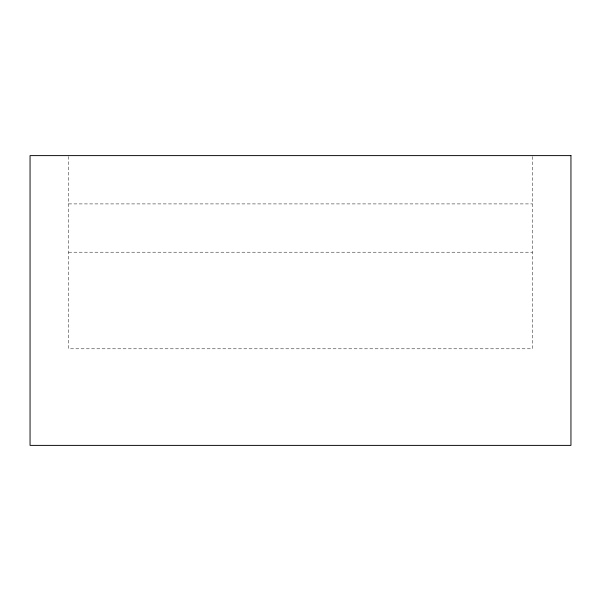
<?xml version="1.0" encoding="UTF-8"?>
<svg xmlns="http://www.w3.org/2000/svg" width="601" height="601" viewBox="0 0 601 601"><rect width="100%" height="100%" fill="white"/><g stroke="black" fill="none" stroke-linecap="round" stroke-linejoin="round"><path stroke-width="0.45" stroke-dasharray="3 2.25" d="M68.687 203.912L532.313 203.912M68.687 252.202L532.313 252.202M532.313 156.553L532.313 348.798L68.687 348.798L68.687 156.553"/><path stroke-width="0.9" d="M570.95 155.614L30.05 155.614L30.05 445.386L570.95 445.386L570.95 155.614"/></g></svg>
